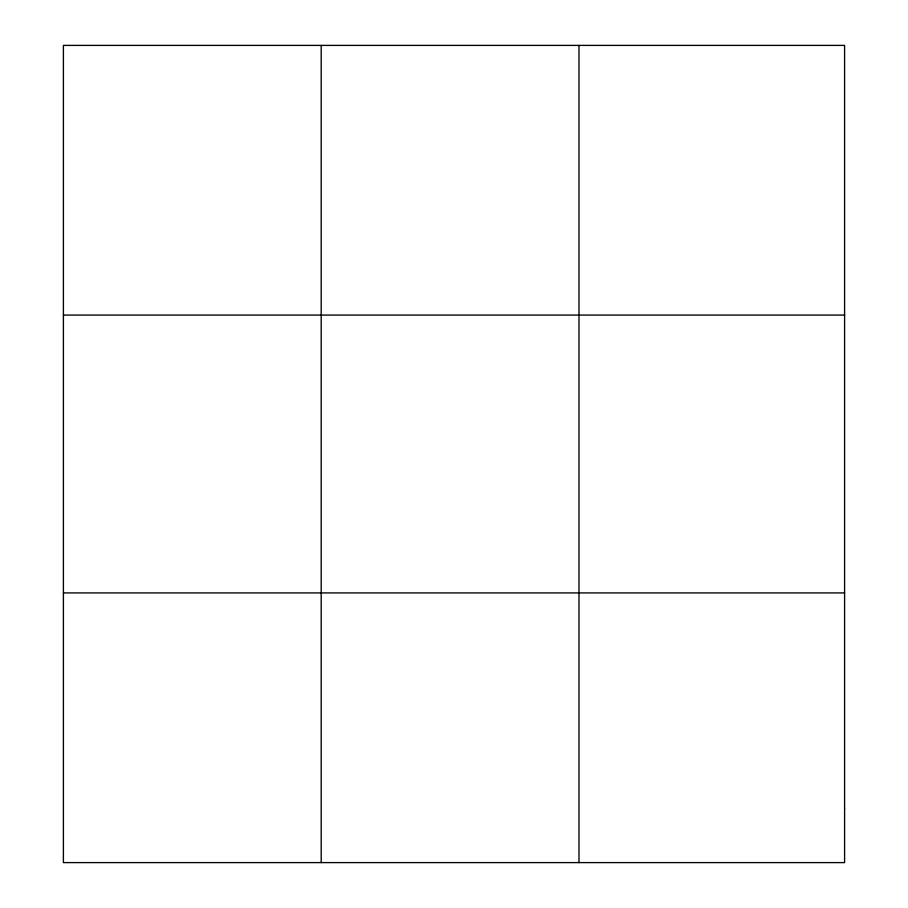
<?xml version="1.0" encoding="UTF-8"?>
<svg xmlns="http://www.w3.org/2000/svg" width="908" height="908" viewBox="0 0 908 908"><rect width="100%" height="100%" fill="white"/><g stroke="black" fill="none" stroke-linecap="round" stroke-linejoin="round"><path stroke-width="1.36" d="M321.194 862.6L321.194 45.4M578.986 862.6L578.986 45.4M63.401 315.076L844.599 315.076M63.401 592.924L844.599 592.924M844.599 808.665L844.599 862.6L63.401 862.6L63.401 45.4L844.599 45.4L844.599 808.665"/></g></svg>
